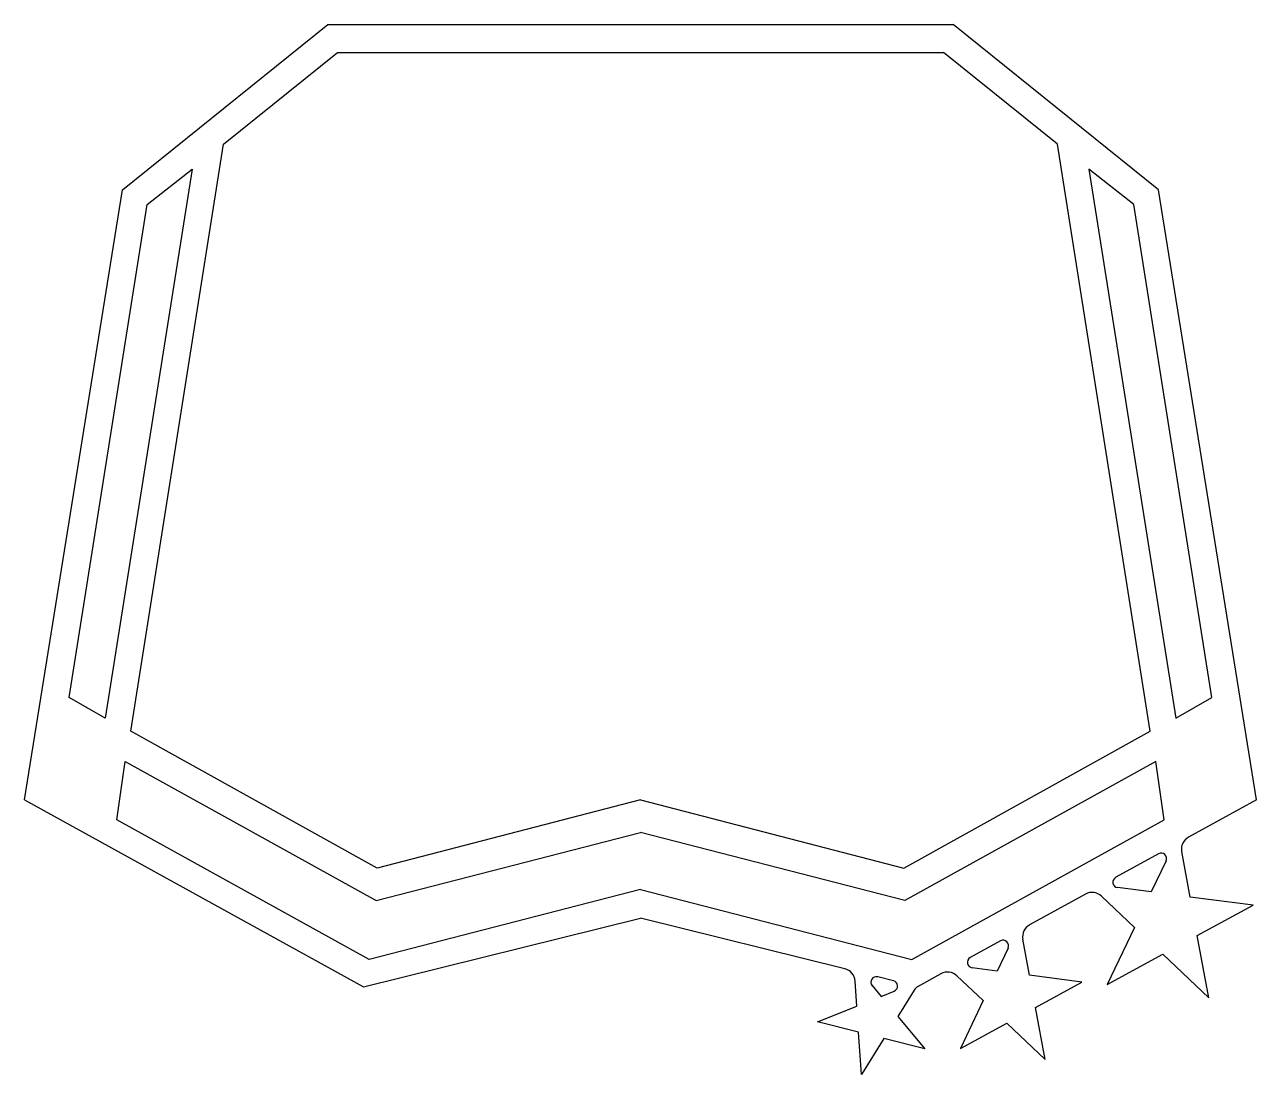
# Model space of a CAD drawing. Header units: millimetres. Extents: x 0 to 180, y -40 to 113.
import ezdxf

# ---------------------------------------------------------------- set-up
doc = ezdxf.new("R2010")
doc.units = ezdxf.units.MM

msp = doc.modelspace()

# ---------------------------------------------------------------- linework, layer by layer
at = {"color": 7, "linetype": 'Continuous', "lineweight": 25}
for p, q in [((14.28, 89.1), (44.32, 113.25)), ((44.32, 113.25), (135.68, 113.25)), ((165.72, 89.1), (135.68, 113.25)), ((29.07, 95.77), (45.73, 109.16)), ((45.73, 109.16), (134.27, 109.16)), ((150.93, 95.77), (134.27, 109.16)), ((15.53, 10.01), (29.07, 95.77)), ((164.47, 10.01), (150.93, 95.77)), ((24.47, 92.12), (11.77, 11.9)), ((17.91, 86.97), (24.47, 92.12)), ((155.53, 92.12), (168.23, 11.9)), ((162.09, 86.97), (155.53, 92.12)), ((0, 0), (14.28, 89.1)), ((180, 0), (165.72, 89.1)), ((6.5, 14.92), (17.91, 86.97)), ((173.5, 14.92), (162.09, 86.97)), ((11.77, 11.9), (6.5, 14.92)), ((168.23, 11.9), (173.5, 14.92)), ((51.51, -10), (15.53, 10.01)), ((128.49, -10), (164.47, 10.01)), ((13.46, -2.92), (14.69, 5.6)), ((14.69, 5.6), (51.36, -14.72)), ((165.31, 5.6), (128.64, -14.72)), ((166.54, -2.92), (165.31, 5.6)), ((0, 0), (49.52, -27.32)), ((90, 0), (51.51, -10)), ((90, 0), (128.49, -10)), ((180, 0), (170.09, -5.47)), ((50.33, -23.36), (13.46, -2.92)), ((129.67, -23.36), (166.54, -2.92)), ((51.36, -14.72), (90, -4.77)), ((128.64, -14.72), (90, -4.77)), ((165.69, -7.89), (159.44, -11.34)), ((166.8, -8.94), (164.64, -13.48)), ((170.32, -14.22), (169.09, -7.59)), ((90, -13.14), (50.33, -23.36)), ((90, -13.14), (129.67, -23.36)), ((155.01, -13.78), (146.87, -18.28)), ((157.36, -14.08), (162.18, -18.65)), ((164.64, -13.48), (159.72, -12.84)), ((179.51, -15.43), (170.32, -14.22)), ((171.37, -19.86), (179.51, -15.43)), ((49.52, -27.32), (90, -17.3)), ((119.85, -24.69), (90, -17.3)), ((162.18, -18.65), (158.19, -27.02)), ((142.61, -20.63), (138.18, -23.07)), ((146.85, -25.66), (145.87, -20.39)), ((173.07, -28.97), (171.37, -19.86)), ((143.72, -21.67), (142.12, -25.04)), ((158.19, -27.02), (166.34, -22.59)), ((166.34, -22.59), (173.07, -28.97)), ((142.12, -25.04), (138.46, -24.57)), ((121.61, -30.15), (121.37, -26.5)), ((126.96, -26.45), (124.66, -25.88)), ((133.9, -25.43), (130.48, -27.32)), ((136.24, -25.73), (140.06, -29.36)), ((154.51, -26.67), (146.85, -25.66)), ((147.72, -30.36), (154.51, -26.67)), ((123.85, -27.17), (125.16, -28.73)), ((125.16, -28.73), (127.06, -27.97)), ((130.01, -27.84), (127.61, -31.66)), ((115.88, -32.46), (121.61, -30.15)), ((140.06, -29.36), (136.74, -36.33)), ((149.14, -37.95), (147.72, -30.36)), ((127.61, -31.66), (131.57, -36.41)), ((121.87, -33.97), (115.88, -32.46)), ((122.29, -40.13), (121.87, -33.97)), ((136.74, -36.33), (143.53, -32.64)), ((143.53, -32.64), (149.14, -37.95)), ((125.58, -34.9), (122.29, -40.13)), ((131.57, -36.41), (125.58, -34.9))]:
    msp.add_line(p, q, dxfattribs=at)
for centre, radius, start, end in [((171.05, -7.22), 2, 118.8858, 190.5414), ((166.08, -8.59), 0.8, 334.5414, 118.8858), ((159.83, -12.04), 0.8, 118.8858, 262.5414), ((155.98, -15.54), 2, 46.5414, 118.8858), ((147.84, -20.03), 2, 118.8858, 190.5414), ((143, -21.33), 0.8, 334.5414, 118.8858), ((138.57, -23.77), 0.8, 118.8858, 262.5414), ((119.37, -26.63), 2, 3.8676, 76.0965), ((134.87, -27.18), 2, 46.5414, 118.8858), ((124.47, -26.66), 0.8, 76.0965, 219.8676), ((126.77, -27.22), 0.8, 291.8676, 76.0965), ((131.7, -28.9), 2, 127.6948, 147.8676)]:
    msp.add_arc(centre, radius, start, end, dxfattribs=at)

doc.saveas('drawing.dxf')
